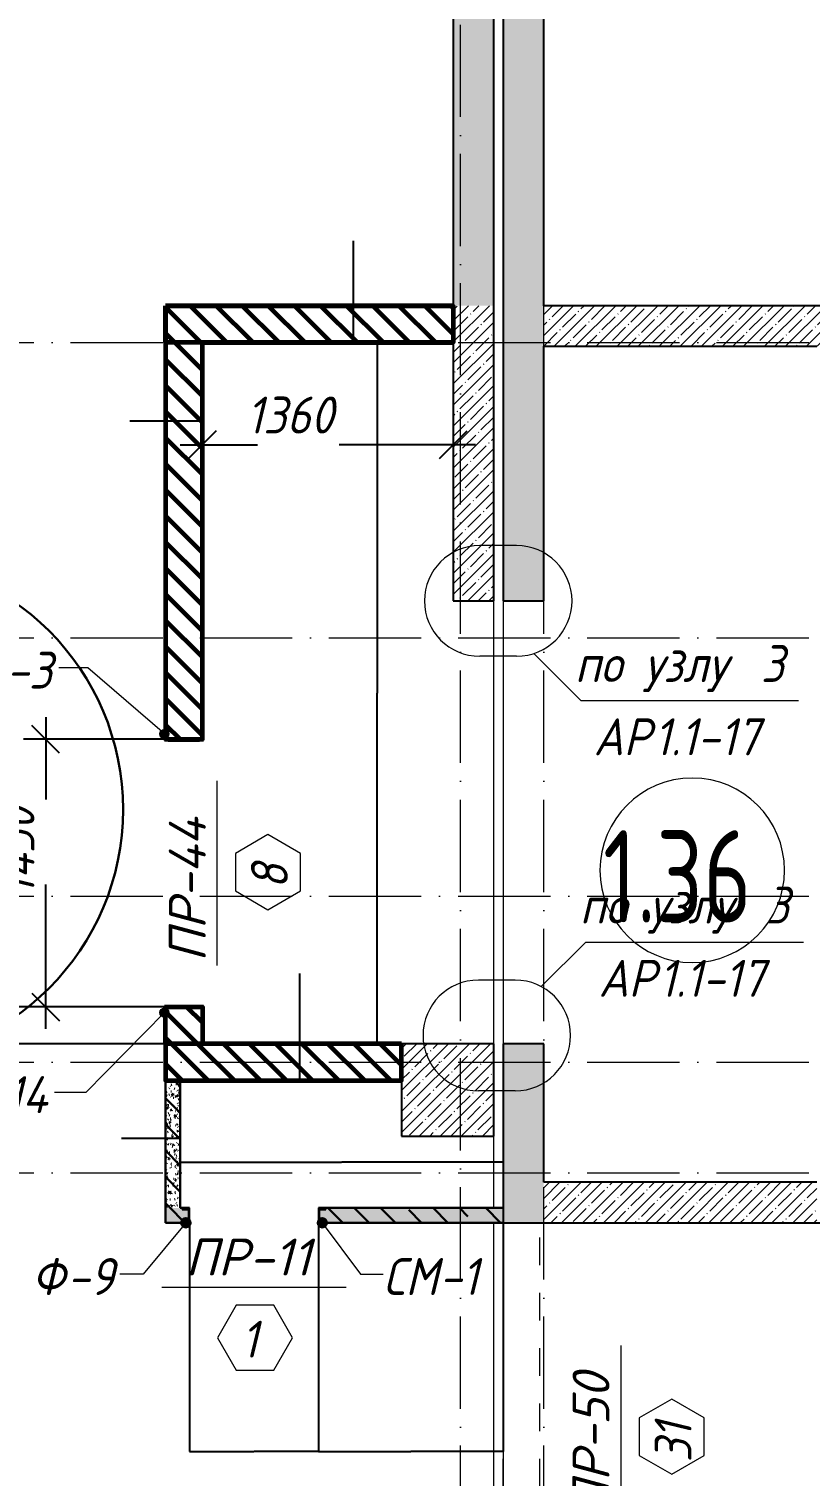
# Model space of a CAD drawing. Header units: millimetres. Extents: x 12986 to 523328, y -9759 to 30092.
# Drawn here: x 97967 to 102201, y 8857 to 16700 of the extents above; entities that cross this region are included whole.
import ezdxf

# ---------------------------------------------------------------- set-up
doc = ezdxf.new("R2010")
doc.units = ezdxf.units.MM
doc.linetypes.add('50_200_ШТРИХ_1Т_ш5_п1_п1_', pattern=[700, 500, -100, 0, -100])
doc.linetypes.add('Штрих короткий', pattern=[300, 150, -150])
for name, color, linetype, lineweight in [('0) ПГП', 1, 'Continuous', 30), ('2) Расчет', 1, 'Continuous', 30), ('5) Блок ячеистый', 160, 'Continuous', 60), ('A-ANNO-DIMS', 7, 'Continuous', 9), ('A-AREA-IDEN', 7, 'Continuous', 9), ('A-DETL-2', 7, 'Continuous', 5), ('A-DOOR-2', 7, 'Continuous', 5), ('A-DOOR-3', 7, 'Штрих короткий', 5), ('A-DOOR-IDEN', 7, 'Continuous', 9), ('A-FLOR', 7, 'Continuous', 9), ('A-GENM', 7, 'Continuous', 9), ('A-GENM-1', 7, 'Continuous', 25), ('A-GENM-IDEN', 7, 'Continuous', 9), ('A-WALL-1', 7, 'Continuous', 25), ('A-WALL-PATT-1', 7, 'Continuous', 5), ('G-ANNO-TEXT', 7, 'Continuous', 9), ('S-COLS', 7, 'Continuous', 9), ('S-COLS-1', 7, 'Continuous', 5), ('S-COLS-2', 7, 'Continuous', 25), ('Оси-2', 7, '50_200_ШТРИХ_1Т_ш5_п1_п1_', 9)]:
    doc.layers.add(name, color=color, linetype=linetype, lineweight=lineweight)
doc.layers.add('0)Допникки кружки', color=7, linetype='Continuous', plot=False)
doc.layers.add('A-WALL-2', color=7, linetype='Continuous', lineweight=13, true_color=0x000000)
doc.layers.add('A-WALL-9', color=7, linetype='Continuous', lineweight=5, true_color=0x0070df)
doc.styles.add('ISOCPEUR_I_3', font='isocpeui.ttf', dxfattribs={"width": 0.9, "height": 200})
doc.styles.add('ISOCPEUR_I_5', font='isocpeui.ttf', dxfattribs={"height": 200})
doc.styles.add('СПДС', font='ГОСТ тип А.ttf', dxfattribs={"width": 0.9})
doc.dimstyles.new('ISO-2_0_0_9К_СРЕДНИЙ_1', dxfattribs={"dimscale": 304.8, "dimtxt": 199.196235, "dimasz": 0.492126, "dimexe": 0.393701, "dimexo": 0, "dimgap": 0, "dimtad": 1, "dimdec": 0, "dimzin": 0, "dimdsep": 46, "dimtxsty": 'ISOCPEUR_I_3', "dimblk1": 'OBLIQUE', "dimblk2": 'OBLIQUE', "dimsah": 1, "dimcen": 0.09, "dimdle": 0.393701, "dimazin": 0, "dimtfac": 1, "dimtdec": 4, "dimtix": 1, "dimtmove": 2, "dimatfit": 3, "dimfxl": 1, "dimtvp": 1, "dimtolj": 1, "dimtzin": 0, "dimarcsym": 2})
doc.dimstyles.get("Standard").update_dxf_attribs({"dimtxt": 0.18, "dimasz": 0.18, "dimexe": 0.18, "dimexo": 0.0625, "dimgap": 0.09, "dimtad": 0, "dimtih": 1, "dimtoh": 1, "dimdec": 4, "dimzin": 0, "dimdsep": 46, "dimtxsty": 'Standard', "dimcen": 0.09, "dimadec": 0, "dimazin": 0, "dimtfac": 1, "dimtdec": 4, "dimtofl": 0, "dimtmove": 0, "dimatfit": 3, "dimfxl": 1, "dimtolj": 1, "dimtzin": 0, "dimarcsym": 0})
pattern_1 = [(45, (61996.89, 0), (-57.02463, 57.02463), []), (45, (62053.92, 0), (-57.02463, 57.02463), [100.806, -20.161, 3.353, -16.808])]
pattern_2 = [(135, (61996.89, 0), (-70.71068, -70.71068), [])]
pattern_3 = [(50, (61996.893, 0), (72.87376, -6.37607), [7.62, -83.82]), (355, (61996.89, 0), (-14.09699, 76.42244), [6.096, -67.056]), (100.451, (62002.966, -0.53), (58.77696, 70.04687), [6.476, -71.236]), (46.184, (61996.89, 20.32), (108.43142, -16.81745), [11.43, -125.73]), (96.636, (62005.93, 18.92), (94.961, 98.97089), [9.714, -106.854]), (351.184, (61996.89, 20.32), (94.96227, 98.97018), [9.144, -100.584]), (21, (62007.053, 15.24), (60.64565, -40.90654), [7.62, -83.82]), (326, (62007.05, 15.24), (24.72083, 73.67493), [6.096, -67.056]), (71.451, (62012.11, 11.83), (85.36689, 32.76874), [6.476, -71.236]), (37.5, (61996.893, 0), (1.235525, 33.822432), [3.353, -62.89, 3.353, -64.719, -67.31]), (37.5, (61996.893, 0), (1.235525, 33.822432), [-134.315, 3.353, -63.957]), (7.5, (61996.893, 0), (26.728146, 40.07255), [3.353, -35.458, 3.353, -61.366, -25.654]), (7.5, (61996.893, 0), (26.728146, 40.07255), [-103.53, 3.353, -22.301]), (327.5, (61974.236, 0), (54.236318, -2.292117), [3.353, -22.047, 3.353, -75.895, -105.156]), (327.5, (61974.236, 0), (54.236318, -2.292117), [-104.648, 3.353, -101.803]), (317.5, (61964.076, 0), (59.25158, 10.17014), [3.353, -29.667, 3.353, -49.276, -74.676]), (317.5, (61964.076, 0), (59.25158, 10.17014), [-85.649, 3.353, -71.323])]
pattern_4 = [(135, (61996.9, 0), (-142.5612, -142.5612), []), (135, (62139.46, 0), (-142.5612, -142.5612), [252.016, -50.403, 3.353, -47.05])]

# ---------------------------------------------------------------- blocks, each defined once
blk = doc.blocks.new('BSC_Колонна _Прямоугольная - 500х500-V39-АР1_Кладочный план 1 этажа')
at = {"layer": 'S-COLS-1'}
h = blk.add_hatch(dxfattribs=at)
h.set_pattern_fill('FP_67', color=256, style=0, pattern_type=2)
h.set_pattern_definition([(45, (-38240, -10950), (-57.02463, 57.02463), []), (45, (-38182.975, -10950), (-57.02463, 57.02463), [100.806, -20.161, 3.353, -16.808])])
h.paths.add_polyline_path([(-250, -250), (250, -250), (250, 250), (-250, 250)], flags=0)
at = {"layer": 'S-COLS-2'}
for p, q in [((250, 250), (-250, 250)), ((-250, 250), (-250, -250)), ((250, -250), (250, 250)), ((-250, -250), (250, -250))]:
    blk.add_line(p, q, dxfattribs=at)
blk = doc.blocks.new('Проем_Дверь_БезПР - 2330х2400 h витражный-26844270-АР1_Кладочный план 1 этажа')
at = {"layer": 'A-DOOR-3'}
for p, q in [((1165, 100), (-1165, 100)), ((1165, -100), (-1165, -100))]:
    blk.add_line(p, q, dxfattribs=at)
blk = doc.blocks.new('Фахверк_СКБ_Уголок - Ф-14_200х4010 h _потолок _3_880_-26977327-АР1_Кладочный план 1 этажа')
at = {"layer": 'A-GENM-1'}
for p, q in [((200, 156), (125, 156)), ((125, 156), (125, 81)), ((125, 81), (131, 81)), ((131, 81), (131, 150)), ((131, 150), (200, 150)), ((200, 150), (200, 156)), ((131, 19), (125, 19)), ((125, 19), (125, -56)), ((131, -50), (131, 19)), ((125, -56), (200, -56)), ((200, -50), (131, -50)), ((200, -56), (200, -50))]:
    blk.add_line(p, q, dxfattribs=at)
blk = doc.blocks.new('Фахверк_СКБ_Уголок_Тип 2 - СМ-3_200х2230h-26671997-АР1_Кладочный план 1 этажа')
at = {"layer": 'A-GENM-1'}
for p, q in [((125, 156), (125, 81)), ((200, 156), (125, 156)), ((125, 81), (131, 81)), ((131, 81), (131, 150)), ((131, 150), (200, 150)), ((200, 150), (200, 156)), ((131, 19), (125, 19)), ((125, 19), (125, -56)), ((131, -50), (131, 19)), ((125, -56), (200, -56)), ((200, -50), (131, -50)), ((200, -56), (200, -50))]:
    blk.add_line(p, q, dxfattribs=at)
blk = doc.blocks.new('Стойка_Влож_Полоса боковая - Полоса-27101091-АР1_Кладочный план 1 этажа')
at = {"layer": 'A-GENM'}
for p, q in [((-5, 85), (0, 85)), ((-5, -85), (-5, 85)), ((0, 31), (0, -31)), ((0, -85), (-5, -85))]:
    blk.add_line(p, q, dxfattribs=at)
blk = doc.blocks.new('Фахверк_СКБ_Швеллер - Ф-9_80х4010-26705889-АР1_Кладочный план 1 этажа')
at = {"layer": 'A-GENM-1'}
for p, q in [((165, 40), (125, 40)), ((125, 40), (125, -40)), ((129.5, 32.6), (165, 32.6)), ((129.5, -32.6), (129.5, 32.6)), ((165, 32.6), (165, 40)), ((125, -40), (165, -40)), ((165, -32.6), (129.5, -32.6)), ((165, -40), (165, -32.6))]:
    blk.add_line(p, q, dxfattribs=at)
blk = doc.blocks.new('Фахверк_СКБ_Швеллер_Тип 2 - СМ-1_80х2230h-26952290-АР1_Кладочный план 1 этажа')
at = {"layer": 'A-GENM-1'}
for p, q in [((165, 40), (125, 40)), ((125, 40), (125, -40)), ((129.5, 32.6), (165, 32.6)), ((129.5, -32.6), (129.5, 32.6)), ((165, 32.6), (165, 40)), ((125, -40), (165, -40)), ((165, -32.6), (129.5, -32.6)), ((165, -40), (165, -32.6))]:
    blk.add_line(p, q, dxfattribs=at)
blk = doc.blocks.new('AAR_СКБ_Марка_Двери_Перемычка и проем - Марка перемычки и проема-25306769-АР1_Кладочный план 1 этажа')
at = {"layer": 'A-DOOR-IDEN'}
for p, q in [((-5, 0), (5, 0)), ((-0.968, -0.984), (-1.986, -2.747)), ((1.067, -0.984), (-0.968, -0.984)), ((2.085, -2.747), (1.067, -0.984)), ((-1.986, -2.747), (-0.968, -4.509)), ((1.067, -4.509), (2.085, -2.747)), ((-0.968, -4.509), (1.067, -4.509))]:
    blk.add_line(p, q, dxfattribs=at)
blk = doc.blocks.new('DIMBLOCK192-АР1_Кладочный план 1 этажа')
at = {"layer": 'A-ANNO-DIMS', "color": 0, "lineweight": -2, "transparency": 16777216}
for p, q in [((98706.9, 14574), (98514.2, 14574)), ((98706.9, 14552.2), (98706.9, 14574.2)), ((98906.7, 14574), (98707.1, 14574)), ((98906.9, 14552.2), (98906.9, 14574.2))]:
    blk.add_line(p, q, dxfattribs=at)
at = {"layer": 'A-ANNO-DIMS', "color": 0, "transparency": 16777216}
for points in [[(98707.1, 14574.1), (98707.1, 14574), (98706.9, 14574)], [(98906.7, 14574.1), (98906.7, 14574), (98906.9, 14574)]]:
    blk.add_solid(points, dxfattribs=at)
at = {"layer": 'Defpoints', "color": 0, "transparency": 16777216}
for p in [(98706.9, 14552.1), (98906.9, 14574), (98906.9, 14552.1)]:
    blk.add_point(p, dxfattribs=at)
at = {"layer": 'A-ANNO-DIMS', "color": 0, "transparency": 16777216, "insert": (98286, 14574.2), "char_height": 0.18, "width": 455.087, "attachment_point": 1, "line_spacing_factor": 1.149209}
blk.add_mtext('\\A1;200.0000', dxfattribs=at)
blk = doc.blocks.new('_Oblique')
at = {"color": 0, "linetype": 'ByBlock', "lineweight": -2}
blk.add_line((-0.5, -0.5), (0.5, 0.5), dxfattribs=at)
blk = doc.blocks.new('DIMBLOCK193-АР1_Кладочный план 1 этажа')
at = {"layer": 'A-ANNO-DIMS', "color": 0, "lineweight": -2, "transparency": 16777216}
for p, q in [((98906.9, 14552.1), (98906.9, 14326.1)), ((100266.9, 14552.1), (100266.9, 14326.1)), ((98786.9, 14446.1), (99205.9, 14446.1)), ((100386.9, 14446.1), (99648.2, 14446.1))]:
    blk.add_line(p, q, dxfattribs=at)
at = {"layer": 'Defpoints', "color": 0, "transparency": 16777216}
for p in [(98906.9, 14552.1), (100266.9, 14552.1), (100266.9, 14446.1)]:
    blk.add_point(p, dxfattribs=at)
at = {"layer": 'A-ANNO-DIMS', "color": 0, "lineweight": -2, "transparency": 16777216, "xscale": 150, "yscale": 150, "zscale": 150, "rotation": 180}
blk.add_blockref('_Oblique', (98906.9, 14446.1), dxfattribs=at)
at = {"layer": 'A-ANNO-DIMS', "color": 0, "lineweight": -2, "transparency": 16777216, "xscale": 150, "yscale": 150, "zscale": 150}
blk.add_blockref('_Oblique', (100266.9, 14446.1), dxfattribs=at)
at = {"layer": 'A-ANNO-DIMS', "color": 0, "transparency": 16777216, "insert": (99146.7, 14707.4), "char_height": 200, "width": 560.814, "attachment_point": 1, "line_spacing_factor": 1.149209, "style": 'ISOCPEUR_I_3'}
blk.add_mtext('\\A1;1360', dxfattribs=at)
blk = doc.blocks.new('DIMBLOCK194-АР1_Кладочный план 1 этажа')
at = {"layer": 'A-ANNO-DIMS', "color": 0, "lineweight": -2, "transparency": 16777216}
for p, q in [((99435.4, 11200), (99435.4, 11580.9)), ((99435.4, 11580.9), (99435.6, 11580.9)), ((99748.9, 11200), (99435.2, 11200)), ((99435.4, 11000.2), (99435.4, 11199.8)), ((99748.9, 11000), (99435.2, 11000))]:
    blk.add_line(p, q, dxfattribs=at)
at = {"layer": 'A-ANNO-DIMS', "color": 0, "transparency": 16777216}
for points in [[(99435.4, 11199.8), (99435.4, 11199.8), (99435.4, 11200)], [(99435.4, 11000.2), (99435.4, 11000.2), (99435.4, 11000)]]:
    blk.add_solid(points, dxfattribs=at)
at = {"layer": 'Defpoints', "color": 0, "transparency": 16777216}
for p in [(99435.4, 11200), (99749, 11200), (99749, 11000)]:
    blk.add_point(p, dxfattribs=at)
at = {"layer": 'A-ANNO-DIMS', "color": 0, "transparency": 16777216, "insert": (99435.7, 11353.3), "char_height": 0.18, "width": 455.087, "attachment_point": 1, "rotation": 90, "line_spacing_factor": 1.149209}
blk.add_mtext('\\A1;200.0000', dxfattribs=at)
blk = doc.blocks.new('DIMBLOCK195-АР1_Кладочный план 1 этажа')
at = {"layer": 'A-ANNO-DIMS', "color": 0, "lineweight": -2, "transparency": 16777216}
for p, q in [((99749.1, 15000), (99855.2, 15000)), ((99855.1, 14999.8), (99855.1, 13100.2)), ((99855.1, 11200.2), (99855.1, 13099.8)), ((99749.1, 11200), (99855.2, 11200))]:
    blk.add_line(p, q, dxfattribs=at)
at = {"layer": 'A-ANNO-DIMS', "color": 0, "transparency": 16777216}
for points in [[(99855, 14999.8), (99855.1, 14999.8), (99855.1, 15000)], [(99855, 11200.2), (99855.1, 11200.2), (99855.1, 11200)]]:
    blk.add_solid(points, dxfattribs=at)
at = {"layer": 'Defpoints', "color": 0, "transparency": 16777216}
for p in [(99749, 15000), (99855.1, 15000), (99749, 11200)]:
    blk.add_point(p, dxfattribs=at)
at = {"layer": 'A-ANNO-DIMS', "color": 0, "transparency": 16777216, "insert": (99855.1, 13100), "char_height": 0.18, "width": 606.782, "attachment_point": 5}
blk.add_mtext('\\A1;3800.0000', dxfattribs=at)
blk = doc.blocks.new('DIMBLOCK196-АР1_Кладочный план 1 этажа')
at = {"layer": 'A-ANNO-DIMS', "color": 0, "lineweight": -2, "transparency": 16777216}
for p, q in [((99726.7, 15200), (99726.7, 15551.4)), ((99726.7, 15551.4), (99726.9, 15551.4)), ((99748.9, 15200), (99726.5, 15200)), ((99726.7, 15000.2), (99726.7, 15199.8)), ((99748.9, 15000), (99726.5, 15000))]:
    blk.add_line(p, q, dxfattribs=at)
at = {"layer": 'A-ANNO-DIMS', "color": 0, "transparency": 16777216}
for points in [[(99726.7, 15199.8), (99726.7, 15199.8), (99726.7, 15200)], [(99726.7, 15000.2), (99726.7, 15000.2), (99726.7, 15000)]]:
    blk.add_solid(points, dxfattribs=at)
at = {"layer": 'Defpoints', "color": 0, "transparency": 16777216}
for p in [(99726.7, 15200), (99749, 15200), (99749, 15000)]:
    blk.add_point(p, dxfattribs=at)
at = {"layer": 'A-ANNO-DIMS', "color": 0, "transparency": 16777216, "insert": (99727, 15323.9), "char_height": 0.18, "width": 455.087, "attachment_point": 1, "rotation": 90, "line_spacing_factor": 1.149209}
blk.add_mtext('\\A1;200.0000', dxfattribs=at)
blk = doc.blocks.new('DIMBLOCK526-АР1_Кладочный план 1 этажа')
at = {"layer": 'A-ANNO-DIMS', "color": 0, "lineweight": -2, "transparency": 16777216}
for p, q in [((98836.9, 10248.2), (98836.9, 8990.1)), ((99536.9, 10229.9), (99536.9, 8990.1)), ((98837.1, 8990.2), (99186.3, 8990.2)), ((99536.7, 8990.2), (99187.5, 8990.2))]:
    blk.add_line(p, q, dxfattribs=at)
at = {"layer": 'A-ANNO-DIMS', "color": 0, "transparency": 16777216}
for points in [[(98837.1, 8990.3), (98837.1, 8990.2), (98836.9, 8990.2)], [(99536.7, 8990.3), (99536.7, 8990.2), (99536.9, 8990.2)]]:
    blk.add_solid(points, dxfattribs=at)
at = {"layer": 'Defpoints', "color": 0, "transparency": 16777216}
for p in [(98836.9, 10248.3), (99536.9, 10230), (99536.9, 8990.2)]:
    blk.add_point(p, dxfattribs=at)
at = {"layer": 'A-ANNO-DIMS', "color": 0, "transparency": 16777216, "insert": (99186.9, 8990.2), "char_height": 0.18, "width": 455.087, "attachment_point": 5}
blk.add_mtext('\\A1;700.0000', dxfattribs=at)
blk = doc.blocks.new('DIMBLOCK527-АР1_Кладочный план 1 этажа')
at = {"layer": 'A-ANNO-DIMS', "color": 0, "lineweight": -2, "transparency": 16777216}
for p, q in [((99536.9, 10229.9), (99536.9, 8990.1)), ((100536.9, 10229.9), (100536.9, 8990.1)), ((99537.1, 8990.2), (100036.2, 8990.2)), ((100536.7, 8990.2), (100037.6, 8990.2))]:
    blk.add_line(p, q, dxfattribs=at)
at = {"layer": 'A-ANNO-DIMS', "color": 0, "transparency": 16777216}
for points in [[(99537.1, 8990.3), (99537.1, 8990.2), (99536.9, 8990.2)], [(100536.7, 8990.3), (100536.7, 8990.2), (100536.9, 8990.2)]]:
    blk.add_solid(points, dxfattribs=at)
at = {"layer": 'Defpoints', "color": 0, "transparency": 16777216}
for p in [(99536.9, 10230), (100536.9, 10230), (100536.9, 8990.2)]:
    blk.add_point(p, dxfattribs=at)
at = {"layer": 'A-ANNO-DIMS', "color": 0, "transparency": 16777216, "insert": (100036.9, 8990.2), "char_height": 0.18, "width": 560.814, "attachment_point": 5}
blk.add_mtext('\\A1;1000.0000', dxfattribs=at)
blk = doc.blocks.new('DIMBLOCK528-АР1_Кладочный план 1 этажа')
at = {"layer": 'A-ANNO-DIMS', "color": 0, "lineweight": -2, "transparency": 16777216}
for p, q in [((98057.9, 12970), (98057.9, 12523.1)), ((98729, 12850), (97937.9, 12850)), ((98057.9, 11280), (98057.9, 12062.3)), ((98729, 11400), (97937.9, 11400))]:
    blk.add_line(p, q, dxfattribs=at)
at = {"layer": 'Defpoints', "color": 0, "transparency": 16777216}
for p in [(98729, 12850), (98057.9, 11400), (98729, 11400)]:
    blk.add_point(p, dxfattribs=at)
at = {"layer": 'A-ANNO-DIMS', "color": 0, "lineweight": -2, "transparency": 16777216, "xscale": 150, "yscale": 150, "zscale": 150}
for p, rotation in [((98057.9, 12850), 90), ((98057.9, 11400), 270)]:
    blk.add_blockref('_Oblique', p, dxfattribs=dict(at, rotation=rotation))
at = {"layer": 'A-ANNO-DIMS', "color": 0, "transparency": 16777216, "insert": (97796.6, 12003.1), "char_height": 200, "width": 579.201, "attachment_point": 1, "rotation": 90, "line_spacing_factor": 1.149209, "style": 'ISOCPEUR_I_3'}
blk.add_mtext('\\A1;1450', dxfattribs=at)
blk = doc.blocks.new('DIMBLOCK529-АР1_Кладочный план 1 этажа')
at = {"layer": 'A-ANNO-DIMS', "color": 0, "lineweight": -2, "transparency": 16777216}
for p, q in [((97569.8, 11400), (97569.8, 11749.8)), ((97569.8, 11749.8), (97569.9, 11749.8)), ((98728.9, 11400), (97569.6, 11400)), ((97569.8, 11200.2), (97569.8, 11399.8)), ((98703.8, 11200), (97569.6, 11200))]:
    blk.add_line(p, q, dxfattribs=at)
at = {"layer": 'A-ANNO-DIMS', "color": 0, "transparency": 16777216}
for points in [[(97569.7, 11399.8), (97569.8, 11399.8), (97569.8, 11400)], [(97569.7, 11200.2), (97569.8, 11200.2), (97569.8, 11200)]]:
    blk.add_solid(points, dxfattribs=at)
at = {"layer": 'Defpoints', "color": 0, "transparency": 16777216}
for p in [(98729, 11400), (97569.8, 11200), (98703.8, 11200)]:
    blk.add_point(p, dxfattribs=at)
at = {"layer": 'A-ANNO-DIMS', "color": 0, "transparency": 16777216, "insert": (97570, 11522.3), "char_height": 0.18, "width": 455.087, "attachment_point": 1, "rotation": 90, "line_spacing_factor": 1.149209}
blk.add_mtext('\\A1;200.0000', dxfattribs=at)
blk = doc.blocks.new('DIMBLOCK530-АР1_Кладочный план 1 этажа')
at = {"layer": 'A-ANNO-DIMS', "color": 0, "lineweight": -2, "transparency": 16777216}
for p, q in [((98706.9, 10686), (98468.2, 10686)), ((98706.9, 10664.2), (98706.9, 10686.2)), ((98786.7, 10686), (98707.1, 10686)), ((98786.9, 10664.2), (98786.9, 10686.2))]:
    blk.add_line(p, q, dxfattribs=at)
at = {"layer": 'A-ANNO-DIMS', "color": 0, "transparency": 16777216}
for points in [[(98707.1, 10686.1), (98707.1, 10686), (98706.9, 10686)], [(98786.7, 10686.1), (98786.7, 10686), (98786.9, 10686)]]:
    blk.add_solid(points, dxfattribs=at)
at = {"layer": 'Defpoints', "color": 0, "transparency": 16777216}
for p in [(98786.9, 10686), (98706.9, 10664.1), (98786.9, 10664.1)]:
    blk.add_point(p, dxfattribs=at)
at = {"layer": 'A-ANNO-DIMS', "color": 0, "transparency": 16777216, "insert": (98315.9, 10686.1), "char_height": 0.18, "width": 303.391, "attachment_point": 1, "line_spacing_factor": 1.149209}
blk.add_mtext('\\A1;80.0000', dxfattribs=at)
blk = doc.blocks.new('DIMBLOCK531-АР1_Кладочный план 1 этажа')
at = {"layer": 'A-ANNO-DIMS', "color": 0, "lineweight": -2, "transparency": 16777216}
for p, q in [((98786.9, 10664.1), (98786.9, 10557.9)), ((100536.9, 10664.1), (100536.9, 10557.9)), ((98787.1, 10558.1), (99661.2, 10558.1)), ((100536.7, 10558.1), (99662.6, 10558.1))]:
    blk.add_line(p, q, dxfattribs=at)
at = {"layer": 'A-ANNO-DIMS', "color": 0, "transparency": 16777216}
for points in [[(98787.1, 10558.1), (98787.1, 10558), (98786.9, 10558.1)], [(100536.7, 10558.1), (100536.7, 10558), (100536.9, 10558.1)]]:
    blk.add_solid(points, dxfattribs=at)
at = {"layer": 'Defpoints', "color": 0, "transparency": 16777216}
for p in [(98786.9, 10664.1), (100536.9, 10664.1), (100536.9, 10558.1)]:
    blk.add_point(p, dxfattribs=at)
at = {"layer": 'A-ANNO-DIMS', "color": 0, "transparency": 16777216, "insert": (99661.9, 10558.1), "char_height": 0.18, "width": 560.814, "attachment_point": 5}
blk.add_mtext('\\A1;1750.0000', dxfattribs=at)
blk = doc.blocks.new('Марка_Помещения - Номер-25198446-Объем проектирования 1 этажа')
at = {"layer": 'A-AREA-IDEN'}
for start, end in [(360, 180), (180, 360)]:
    blk.add_arc((0, 0), 2.5, start, end, dxfattribs=at)

msp = doc.modelspace()

# ---------------------------------------------------------------- hatches: boundary and pattern name
at = {"layer": '0) ПГП'}
h = msp.add_hatch(dxfattribs=at)
h.set_pattern_fill('FP_16', color=256, style=0, pattern_type=2)
h.set_pattern_definition(pattern_3)
h.paths.add_polyline_path([(98706.89326, 10310.00001), (98786.89326, 10310.00001), (98786.89326, 11000.00001), (98706.89326, 11000.00001)], flags=0)
h = msp.add_hatch(dxfattribs=at)
h.set_pattern_fill('FP_17', color=256, style=0, pattern_type=2)
h.set_pattern_definition(pattern_4)
h.paths.add_polyline_path([(98706.89326, 10310.00001), (98786.89326, 10310.00001), (98786.89326, 11000.00001), (98706.89326, 11000.00001)], flags=0)
h = msp.add_hatch(dxfattribs=at)
h.set_pattern_fill('FP_16', color=256, style=0, pattern_type=2)
h.set_pattern_definition(pattern_3)
h.paths.add_polyline_path([(100536.89326, 10230.00001), (100536.89326, 10310.00001), (99576.89326, 10310.00001), (99576.89326, 10302.60001), (99541.39326, 10302.60001), (99541.39326, 10237.40001), (99576.89326, 10237.40001), (99576.89326, 10230.00001)], flags=0)
h.paths.add_polyline_path([(98796.89326, 10230.00001), (98796.89326, 10237.40001), (98832.39326, 10237.40001), (98832.39326, 10302.60001), (98796.89326, 10302.60001), (98796.89326, 10310.00001), (98706.89326, 10310.00001), (98706.89326, 10230.00001)], flags=0)
h = msp.add_hatch(dxfattribs=at)
h.set_pattern_fill('FP_17', color=256, style=0, pattern_type=2)
h.set_pattern_definition(pattern_4)
h.paths.add_polyline_path([(100536.89326, 10230.00001), (100536.89326, 10310.00001), (99576.89326, 10310.00001), (99576.89326, 10302.60001), (99541.39326, 10302.60001), (99541.39326, 10237.40001), (99576.89326, 10237.40001), (99576.89326, 10230.00001)], flags=0)
h.paths.add_polyline_path([(98796.89326, 10230.00001), (98796.89326, 10237.40001), (98832.39326, 10237.40001), (98832.39326, 10302.60001), (98796.89326, 10302.60001), (98796.89326, 10310.00001), (98706.89326, 10310.00001), (98706.89326, 10230.00001)], flags=0)
h = msp.add_hatch(color=256, dxfattribs=at)
edge = h.paths.add_edge_path(flags=0)
edge.add_arc((98816.89326, 10230.00001), 25, 0, 360)
h = msp.add_hatch(color=256, dxfattribs=at)
edge = h.paths.add_edge_path(flags=0)
edge.add_arc((99556.89326, 10230.00001), 25, 0, 360)
at = {"layer": '5) Блок ячеистый'}
h = msp.add_hatch(dxfattribs=at)
h.set_pattern_fill('FP_3', color=256, style=0, pattern_type=2)
h.set_pattern_definition(pattern_2)
h.paths.add_polyline_path([(98906.89326, 11200.00001), (98906.89326, 11400.00001), (98706.89326, 11400.00001), (98706.89326, 11200.00001)], flags=0)
h.paths.add_polyline_path([(98706.89326, 12850.00001), (98906.89326, 12850.00001), (98906.89326, 15200), (98706.89326, 15200), (98706.89326, 12919.00001)], flags=0)
h = msp.add_hatch(dxfattribs=at)
h.set_pattern_fill('FP_3', color=256, style=0, pattern_type=2)
h.set_pattern_definition(pattern_2)
h.paths.add_polyline_path([(100266.89326, 15000), (100266.89326, 15200), (98906.89326, 15200), (98906.89326, 15000)], flags=0)
h = msp.add_hatch(dxfattribs=at)
h.set_pattern_fill('FP_3', color=256, style=0, pattern_type=2)
h.set_pattern_definition(pattern_2)
h.paths.add_polyline_path([(98706.89326, 11000.00001), (99986.89326, 11000.00001), (99986.89326, 11200.00001), (98706.89326, 11200.00001)], flags=0)
at = {"layer": 'A-GENM-IDEN'}
h = msp.add_hatch(color=256, dxfattribs=at)
edge = h.paths.add_edge_path(flags=0)
edge.add_arc((98700.89326, 12879.00001), 25, 0, 360)
h = msp.add_hatch(color=256, dxfattribs=at)
edge = h.paths.add_edge_path(flags=0)
edge.add_arc((98700.89326, 11368.50001), 25, 0, 360)
at = {"layer": 'A-WALL-PATT-1'}
h = msp.add_hatch(dxfattribs=at)
h.set_pattern_fill('FP_1', color=256, style=0, pattern_type=2)
h.set_pattern_definition(pattern_1)
h.paths.add_polyline_path([(100266.89326, 15200), (100486.89326, 15200), (100486.89326, 21550.2782), (100266.89326, 21550.2782), (100266.89326, 17264.96045)], flags=0)
h.paths.add_polyline_path([(100486.89326, 23000.2782), (100486.89326, 23399.99998), (100266.89326, 23399.99998), (100266.89326, 23000.2782)], flags=0)
h = msp.add_hatch(dxfattribs=at)
h.set_pattern_fill('FP_1', color=256, style=0, pattern_type=2)
h.set_pattern_definition(pattern_1)
h.paths.add_polyline_path([(100756.89326, 10230.00001), (100756.89326, 11200.00001), (100536.89326, 11200.00001), (100536.89326, 10230.00001)], flags=0)
h.paths.add_polyline_path([(100536.89326, 13600.00001), (100756.89326, 13600.00001), (100756.89326, 21550.2782), (100536.89326, 21550.2782), (100536.89326, 17264.96045)], flags=0)
h.paths.add_polyline_path([(100756.89326, 23000.2782), (100756.89326, 23399.99974), (100536.89326, 23399.99974), (100536.89326, 23000.2782)], flags=0)
h = msp.add_hatch(dxfattribs=at)
h.set_pattern_fill('FP_1', color=256, style=0, pattern_type=2)
h.set_pattern_definition(pattern_1)
h.paths.add_polyline_path([(100486.89326, 13600.00001), (100486.89326, 15200), (100266.89326, 15200), (100266.89326, 13600.00001)], flags=0)
h = msp.add_hatch(dxfattribs=at)
h.set_pattern_fill('FP_1', color=256, style=0, pattern_type=2)
h.set_pattern_definition(pattern_1)
h.paths.add_polyline_path([(104156.89326, 14980), (104376.89326, 14980), (104376.89326, 15200), (100756.89326, 15200), (100756.89326, 14980), (102456.89326, 14980)], flags=0)
h = msp.add_hatch(dxfattribs=at)
h.set_pattern_fill('FP_1', color=256, style=0, pattern_type=2)
h.set_pattern_definition(pattern_1)
h.paths.add_polyline_path([(100756.89326, 10230.00001), (102236.89326, 10230.00001), (102236.89326, 10450.00001), (100756.89326, 10450.00001)], flags=0)

# ---------------------------------------------------------------- linework, layer by layer
at = {"layer": '0) ПГП'}
for p, q in [((98786.89326, 10310.00001), (98786.89326, 11000.00001)), ((98796.89326, 10310.00001), (98786.89326, 10310.00001)), ((100536.89326, 10310.00001), (99576.89326, 10310.00001)), ((98706.89326, 10230.00001), (98796.89326, 10230.00001))]:
    msp.add_line(p, q, dxfattribs=at)
for centre in [(98816.89326, 10230.00001), (99556.89326, 10230.00001)]:
    msp.add_circle(centre, 25, dxfattribs=at)
at = {"layer": '0)Допникки кружки', "color": 6, "lineweight": 30}
msp.add_circle((97107.38563, 12469.38563), 1369.38563, dxfattribs=at)
at = {"layer": '2) Расчет'}
for p, q in [((98706.89326, 11000.00001), (98706.89326, 10230.00001)), ((99536.89326, 10230.00001), (100536.89326, 10230.00001))]:
    msp.add_line(p, q, dxfattribs=at)
at = {"layer": '5) Блок ячеистый'}
for p, q in [((98706.89326, 15200), (98706.89326, 12919.00001)), ((100266.89326, 15200), (98706.89326, 15200)), ((98906.89326, 12919.00001), (98906.89326, 15000)), ((98906.89326, 15000), (100266.89326, 15000)), ((99986.89326, 11200.00001), (98906.89326, 11200.00001)), ((98786.89326, 11000.00001), (99986.89326, 11000.00001))]:
    msp.add_line(p, q, dxfattribs=at)
for points in [[(98706.89326, 15200), (100266.89326, 15200), (100266.89326, 15000), (98706.89326, 15000)], [(98706.89326, 12850.00001), (98906.89326, 12850.00001), (98906.89326, 15000), (98706.89326, 15000)], [(98706.89326, 11400.00001), (98906.89326, 11400.00001), (98906.89326, 11200.00001), (98706.89326, 11200.00001)], [(99986.89326, 11200.00001), (98706.89326, 11200.00001), (98706.89326, 11000.00001), (99986.89326, 11000.00001)]]:
    msp.add_lwpolyline(points, close=True, dxfattribs=at)
at = {"layer": 'A-DETL-2'}
for p, q in [((100610.4558, 13900.00001), (100410.4558, 13900.00001)), ((100610.4558, 13300.00001), (100410.4558, 13300.00001)), ((100957.77882, 13060.00001), (100703.48202, 13314.29681)), ((100957.77882, 13060.00001), (102137.77882, 13060.00001)), ((100984.60217, 11751.15332), (100743.46528, 11510.01643)), ((100984.60217, 11751.15332), (102164.60217, 11751.15332)), ((100602.79199, 11545.04281), (100402.79199, 11545.04281)), ((100602.79199, 10945.04281), (100402.79199, 10945.04281))]:
    msp.add_line(p, q, dxfattribs=at)
for centre, start, end in [((100410.4558, 13600.00001), 90, 180), ((100610.4558, 13600.00001), 0, 90), ((100410.4558, 13600.00001), 180, 270), ((100610.4558, 13600.00001), 270, 0), ((100402.79199, 11245.04281), 90, 180), ((100602.79199, 11245.04281), 0, 90), ((100402.79199, 11245.04281), 180, 270), ((100602.79199, 11245.04281), 270, 0)]:
    msp.add_arc(centre, 300, start, end, dxfattribs=at)
at = {"layer": 'A-FLOR'}
for p, q in [((100487.10153, 10310.00001), (100487.10153, 23619.72174)), ((100536.89325, 13600.00001), (100536.89325, 11200.00001)), ((100487.10153, -99.99999), (100487.10153, 10230.00001)), ((100536.89325, 10230.00001), (100536.89325, 7900.00001))]:
    msp.add_line(p, q, dxfattribs=at)
at = {"layer": 'A-GENM-IDEN'}
for p, q in [((98286.51362, 13237.05193), (98129.74555, 13237.05193)), ((98700.89326, 12879.00001), (98286.51362, 13237.05193)), ((98700.89326, 11368.50001), (98274.63235, 10936.54307)), ((98274.63235, 10936.54307), (98106.03618, 10936.54307)), ((98816.89326, 10230.00001), (98586.67974, 9950.83255)), ((99556.89326, 10230.00001), (99764.2961, 9950.83255)), ((98586.67974, 9950.83255), (98459.12307, 9950.83255)), ((99764.2961, 9950.83255), (99886.89546, 9950.83255))]:
    msp.add_line(p, q, dxfattribs=at)
for centre in [(98700.89326, 12879.00001), (98700.89326, 11368.50001)]:
    msp.add_circle(centre, 25, dxfattribs=at)
at = {"layer": 'A-WALL-1'}
for p, q in [((100266.89326, 21550.2782), (100266.89326, 13600.00001)), ((100486.89326, 13600.00001), (100486.89326, 21550.2782)), ((100536.89326, 21550.2782), (100536.89326, 13600.00001)), ((100756.89326, 15200), (100756.89326, 17838.61156)), ((104156.89326, 15200), (100756.89326, 15200)), ((100756.89326, 13600.00001), (100756.89326, 14980)), ((100756.89326, 14980), (102236.89326, 14980)), ((100266.89326, 13600.00001), (100486.89326, 13600.00001)), ((100536.89326, 13600.00001), (100756.89326, 13600.00001)), ((100756.89326, 11200.00001), (100536.89326, 11200.00001)), ((100536.89326, 11200.00001), (100536.89326, 10230.00001)), ((100756.89326, 10450.00001), (100756.89326, 11200.00001)), ((102236.89326, 10450.00001), (100756.89326, 10450.00001)), ((100536.89326, 10230.00001), (100756.89326, 10230.00001)), ((100756.89326, 10230.00001), (102456.89326, 10230.00001))]:
    msp.add_line(p, q, dxfattribs=at)
at = {"layer": 'A-WALL-2'}
for p, q in [((98775.89326, 12850.00001), (98837.89326, 12850.00001)), ((98837.89326, 11400.00001), (98775.89326, 11400.00001)), ((98906.89326, 11200.00001), (98906.89326, 11331.00001))]:
    msp.add_line(p, q, dxfattribs=at)
at = {"layer": 'A-WALL-9'}
msp.add_line((98786.89326, 11000.00001), (98706.89326, 11000.00001), dxfattribs=at)
at = {"layer": 'Оси-2'}
for p, q in [((100306.89325, -4080), (100306.89325, 28636.94316)), ((100756.89325, -4080), (100756.89325, 28636.94316)), ((57586.89328, 15000), (187948.52131, 15000)), ((57586.89328, 13400), (187948.52131, 13400)), ((57586.89328, 12000), (187948.52131, 12000)), ((57586.89328, 11100), (187948.52131, 11100)), ((57586.89328, 10500), (187948.52131, 10500))]:
    msp.add_line(p, q, dxfattribs=at)

# ---------------------------------------------------------------- block references
at = {"layer": '0) ПГП', "rotation": 180}
msp.add_blockref('Фахверк_СКБ_Швеллер - Ф-9_80х4010-26705889-АР1_Кладочный план 1 этажа', (98961.89326, 10270.00001), dxfattribs=at)
at = {"layer": '0) ПГП'}
msp.add_blockref('Фахверк_СКБ_Швеллер_Тип 2 - СМ-1_80х2230h-26952290-АР1_Кладочный план 1 этажа', (99411.89326, 10270.00001), dxfattribs=at)
at = {"layer": 'A-AREA-IDEN', "xscale": 199.9999999999999, "yscale": 199.9999999999999, "zscale": 199.9999999999999}
msp.add_blockref('Марка_Помещения - Номер-25198446-Объем проектирования 1 этажа', (101562.14982, 12140.03006), dxfattribs=at)
at = {"layer": 'A-DOOR-2', "rotation": 269.9999999999999}
msp.add_blockref('Проем_Дверь_БезПР - 2330х2400 h витражный-26844270-АР1_Кладочный план 1 этажа', (100636.89318, 9065.00001), dxfattribs=at)
at = {"layer": 'A-DOOR-IDEN', "xscale": 99.99999999999993, "yscale": 99.99999999999993, "zscale": 99.99999999999993}
for p, rotation in [((98987.82407, 12125.00001), 90.00000000000001), ((101176.08533, 9065.00001), 89.99999999999982)]:
    msp.add_blockref('AAR_СКБ_Марка_Двери_Перемычка и проем - Марка перемычки и проема-25306769-АР1_Кладочный план 1 этажа', p, dxfattribs=dict(at, rotation=rotation))
msp.add_blockref('AAR_СКБ_Марка_Двери_Перемычка и проем - Марка перемычки и проема-25306769-АР1_Кладочный план 1 этажа', (99186.89326, 9881.32647), dxfattribs=at)
at = {"layer": 'A-GENM', "rotation": 89.99999999999993}
msp.add_blockref('Стойка_Влож_Полоса боковая - Полоса-27101091-АР1_Кладочный план 1 этажа', (98806.89326, 12844.00001), dxfattribs=at)
at = {"layer": 'A-GENM-1'}
for name, p, rotation in [('Фахверк_СКБ_Уголок_Тип 2 - СМ-3_200х2230h-26671997-АР1_Кладочный план 1 этажа', (98856.89326, 12719.00001), 89.99999999999993), ('Фахверк_СКБ_Уголок - Ф-14_200х4010 h _потолок _3_880_-26977327-АР1_Кладочный план 1 этажа', (98756.89326, 11531.00001), 269.9999999999999)]:
    msp.add_blockref(name, p, dxfattribs=dict(at, rotation=rotation))
at = {"layer": 'S-COLS'}
msp.add_blockref('BSC_Колонна _Прямоугольная - 500х500-V39-АР1_Кладочный план 1 этажа', (100236.89326, 10950.00001), dxfattribs=at)

# ---------------------------------------------------------------- texts
at = {"layer": 'A-AREA-IDEN', "insert": (101078.38352, 12357.14867), "char_height": 500, "width": 1212.1515, "attachment_point": 1, "style": 'СПДС'}
msp.add_mtext('1.36', dxfattribs=at)
at = {"layer": 'A-DOOR-IDEN', "char_height": 200, "attachment_point": 1, "rotation": 90, "style": 'ISOCPEUR_I_3'}
for s, insert, width in [('\\fISOCPEUR|b0|i1|c204|p34|;\\W.9;8', (99170.46545, 12038.80148), 158.734125), ('31', (101358.72671, 8931.10148), 274.177125)]:
    msp.add_mtext(s, dxfattribs=dict(at, insert=insert, width=width))
at = {"layer": 'A-DOOR-IDEN', "insert": (99118.24474, 9698.68509), "char_height": 200, "width": 115.443, "attachment_point": 1, "style": 'ISOCPEUR_I_3'}
msp.add_mtext('\\fISOCPEUR|b0|i1|c204|p34|;\\W.9;1', dxfattribs=at)
at = {"layer": 'A-GENM-IDEN', "char_height": 200, "attachment_point": 1}
for s, insert, width, style in [('-3', (97843.99555, 13324.66651), 317.46825, 'ISOCPEUR_I_3'), ('-14', (97718.73618, 11024.15766), 461.772, 'ISOCPEUR_I_3'), ('ПР', (98814.10833, 10143.80043), 416.8775, 'ISOCPEUR_I_5'), ('-11', (99158.06667, 10143.80043), 432.91125, 'ISOCPEUR_I_5'), ('\\fISOCPEUR|b0|i1|c204|p34|;\\W.9;Ф', (97983.17501, 10038.44714), 230.886, 'ISOCPEUR_I_3'), ('СМ', (99886.89546, 10038.44714), 367.9745625, 'ISOCPEUR_I_3'), ('-9', (98173.67501, 10038.44714), 317.46825, 'ISOCPEUR_I_3'), ('-1', (100190.50483, 10038.44714), 274.177125, 'ISOCPEUR_I_3')]:
    msp.add_mtext(s, dxfattribs=dict(at, insert=insert, width=width, style=style))
at = {"layer": 'A-GENM-IDEN', "char_height": 200, "attachment_point": 1, "rotation": 90, "style": 'ISOCPEUR_I_5'}
for s, insert, width in [('-44', (98725.35011, 11987.26948), 593.24875), ('ПР', (98725.35011, 11643.31115), 416.8775), ('-50', (100913.61137, 8996.67341), 529.11375), ('ПР', (100913.61137, 8652.71507), 416.8775)]:
    msp.add_mtext(s, dxfattribs=dict(at, insert=insert, width=width))
at = {"layer": 'G-ANNO-TEXT', "char_height": 200, "attachment_point": 1, "style": 'ISOCPEUR_I_3'}
for s, insert, width in [('\\fISOCPEUR|b0|i1|c204|p34|;\\W.9; ', (101188.37841, 13360.402), 137.0885625), (' 3', (101819.40966, 13360.402), 295.8226875), ('по', (100926.44091, 13360.402), 317.46825), ('узлу', (101301.48778, 13360.402), 627.7213125), ('АР', (101027.64403, 12963.527), 396.8353125), ('1.1-17', (101355.06591, 12963.527), 735.949125), ('\\fISOCPEUR|b0|i1|c204|p34|;\\W.9; ', (101215.20175, 12051.55532), 137.0885625), ('узлу', (101328.31113, 12051.55532), 627.7213125), (' 3', (101846.233, 12051.55532), 295.8226875), ('по', (100953.26425, 12051.55532), 317.46825), ('АР', (101054.46738, 11654.68032), 396.8353125), ('1.1-17', (101381.88925, 11654.68032), 735.949125)]:
    msp.add_mtext(s, dxfattribs=dict(at, insert=insert, width=width))

# ---------------------------------------------------------------- dimensions: what is measured, and where the dimension line sits
at = {"layer": 'A-ANNO-DIMS'}
for base, p1, p2, picture, middle in [((99726.71406, 15200), (99748.99586, 15000), (99748.99586, 15200), 'DIMBLOCK196-АР1_Кладочный план 1 этажа', (99727.10406, 15551.43222)), ((97569.75374, 11200.00001), (98728.96504, 11400.00001), (98703.84526, 11200.00001), 'DIMBLOCK529-АР1_Кладочный план 1 этажа', (97570.14374, 11749.84305)), ((99435.41603, 11200.00001), (99748.99586, 11000.00001), (99748.99586, 11200.00001), 'DIMBLOCK194-АР1_Кладочный план 1 этажа', (99435.80603, 11580.86385))]:
    dim = msp.add_linear_dim(base=base, p1=p1, p2=p2, angle=90, dimstyle='Standard', dxfattribs=at)
    dim.commit()
    dim.dimension.update_dxf_attribs({"geometry": picture, "text_midpoint": middle, "dimtype": 160, "text_rotation": 90})
dim = msp.add_linear_dim(base=(99855.06188, 15000), p1=(99748.99586, 11200.00001), p2=(99748.99586, 15000), angle=90, dimstyle='Standard', dxfattribs=at)
dim.commit()
dim.dimension.update_dxf_attribs({"geometry": 'DIMBLOCK195-АР1_Кладочный план 1 этажа', "text_midpoint": (99855.06188, 13100)})
dim = msp.add_linear_dim(base=(100266.89326, 14446.07315), p1=(98906.89326, 14552.13917), p2=(100266.89326, 14552.13917), dimstyle='ISO-2_0_0_9К_СРЕДНИЙ_1', override={"dimpost": '<>', "dimfxl": 1360}, dxfattribs=at)
dim.commit()
dim.dimension.update_dxf_attribs({"geometry": 'DIMBLOCK193-АР1_Кладочный план 1 этажа', "text_midpoint": (99427.05774, 14574.03097), "dimtype": 160})
for base, p1, p2, picture, middle in [((98906.89326, 14574.03097), (98706.89326, 14552.13917), (98906.89326, 14552.13917), 'DIMBLOCK192-АР1_Кладочный план 1 этажа', (98513.58082, 14574.03097)), ((98786.89326, 10686.02337), (98706.89326, 10664.13157), (98786.89326, 10664.13157), 'DIMBLOCK530-АР1_Кладочный план 1 этажа', (98467.6159, 10686.02337))]:
    dim = msp.add_linear_dim(base=base, p1=p1, p2=p2, dimstyle='Standard', dxfattribs=at)
    dim.commit()
    dim.dimension.update_dxf_attribs({"geometry": picture, "text_midpoint": middle, "dimtype": 160})
dim = msp.add_linear_dim(base=(98057.86702, 11400.00001), p1=(98728.96504, 12850.00001), p2=(98728.96504, 11400.00001), angle=90, dimstyle='ISO-2_0_0_9К_СРЕДНИЙ_1', override={"dimpost": '<>', "dimfxl": 1450}, dxfattribs=at)
dim.commit()
dim.dimension.update_dxf_attribs({"geometry": 'DIMBLOCK528-АР1_Кладочный план 1 этажа', "text_midpoint": (97929.90921, 12292.69655), "dimtype": 160, "text_rotation": 90})
for base, p1, p2, picture, middle in [((100536.89326, 10558.06556), (98786.89326, 10664.13157), (100536.89326, 10664.13157), 'DIMBLOCK531-АР1_Кладочный план 1 этажа', (99661.89326, 10558.06556)), ((99536.89326, 8990.23955), (98836.89326, 10248.26194), (99536.89326, 10230.00001), 'DIMBLOCK526-АР1_Кладочный план 1 этажа', (99186.89326, 8990.23955)), ((100536.89326, 8990.23955), (99536.89326, 10230.00001), (100536.89326, 10230.00001), 'DIMBLOCK527-АР1_Кладочный план 1 этажа', (100036.89326, 8990.23955))]:
    dim = msp.add_linear_dim(base=base, p1=p1, p2=p2, dimstyle='Standard', dxfattribs=at)
    dim.commit()
    dim.dimension.update_dxf_attribs({"geometry": picture, "text_midpoint": middle})

doc.saveas('drawing.dxf')
